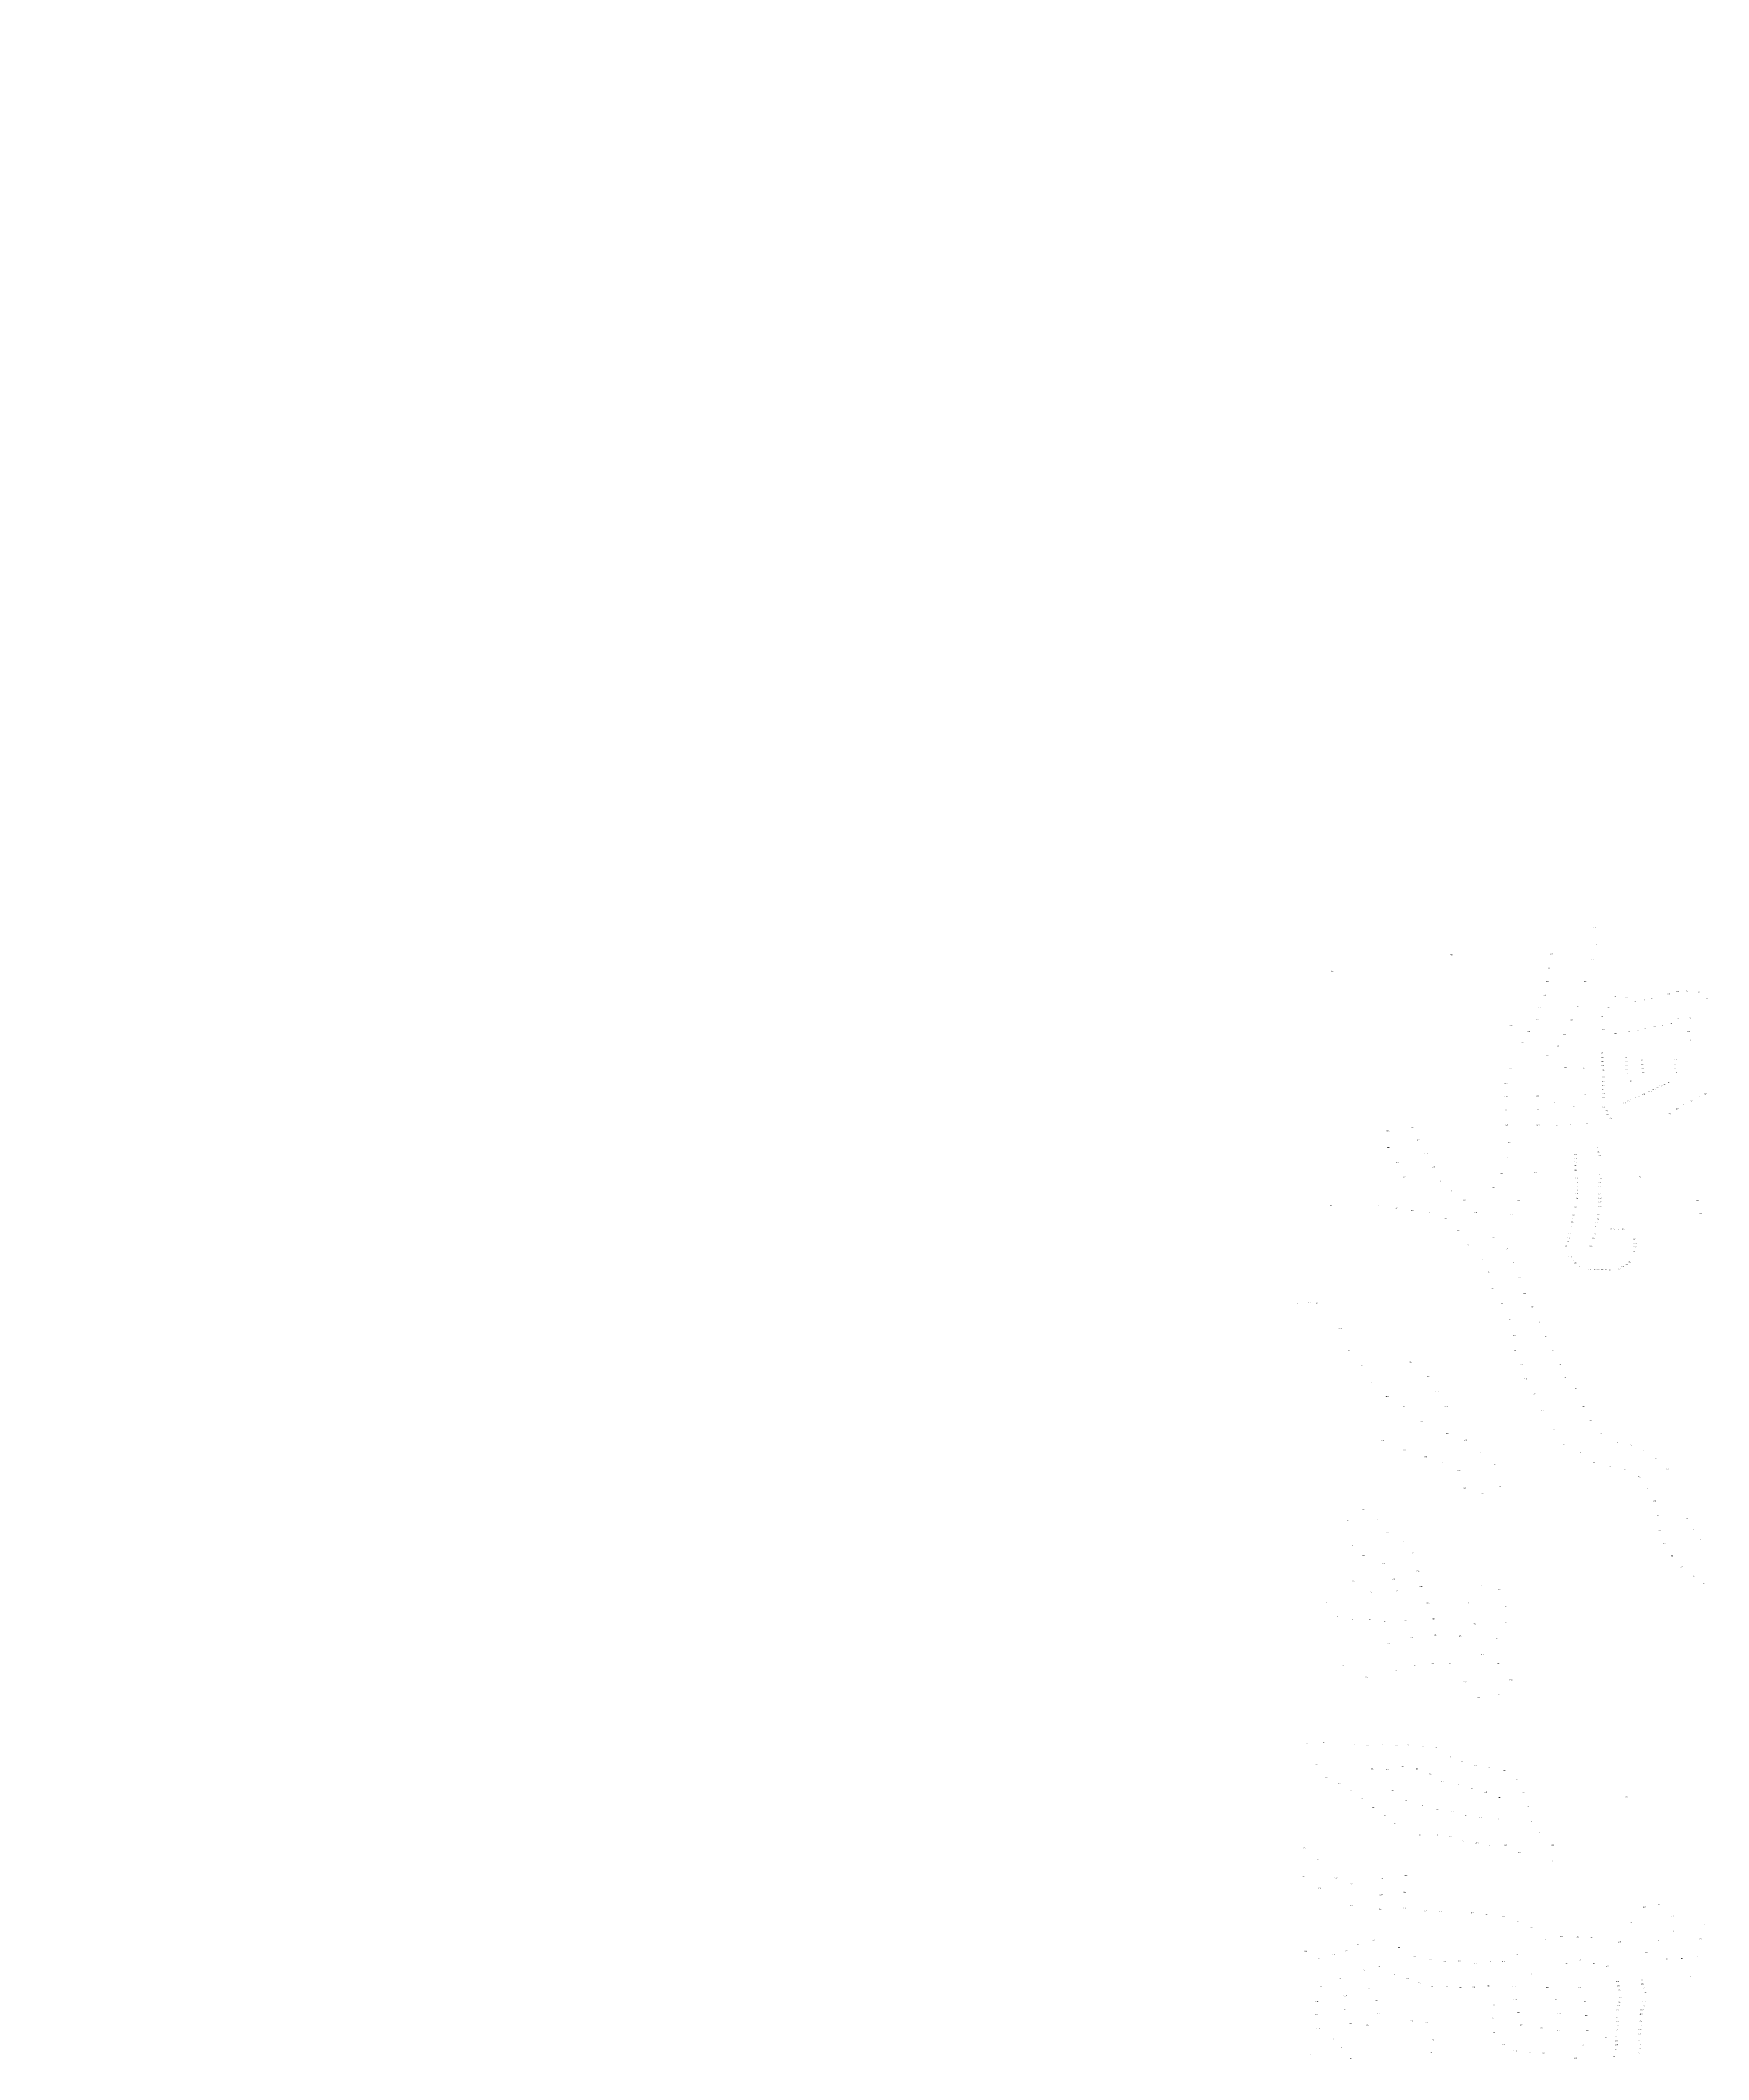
# Model space of a CAD drawing. Header units: feet. Extents: x 865220 to 2781189, y -2240498 to 970979.
# Drawn here: x 2757517 to 2768406, y 957801 to 970979 of the extents above; entities that cross this region are included whole.
import ezdxf

# ---------------------------------------------------------------- set-up
doc = ezdxf.new("R2010")
doc.units = ezdxf.units.FT
doc.header["$LTSCALE"] = 0.015
doc.header["$MEASUREMENT"] = 0
doc.layers.add('NOTES', color=7, linetype='Continuous')
doc.layers.add('Scott County Addresses', color=7, linetype='Continuous')
doc.styles.add('Dimensions 100', font='arial.ttf')

# ---------------------------------------------------------------- blocks, each defined once
blk = doc.blocks.new('ACMAP_ANN_TEMPLATE_Scott County Address')
at = {"layer": 'Scott County Addresses', "style": 'Dimensions 100'}
blk.add_attdef('ScottCountyAddress', (0, 0), '', height=50, dxfattribs=at)

msp = doc.modelspace()

# ---------------------------------------------------------------- hatches: boundary and pattern name
at = {"layer": 'NOTES', "lineweight": 5, "ltscale": 50}
h = msp.add_hatch(dxfattribs=at)
h.set_pattern_fill('ANSI31', color=1, scale=200)
h.set_pattern_definition([(45, (-77373.197, -38338.257), (-17.67766953, 17.67766953), [])])
edge = h.paths.add_edge_path()
edge.add_arc((-36684104, 974185), 39453460, 359.9778382, 359.9781555)
edge.add_line((2769353, 959143), (2769353, 959143))
edge.add_line((2769353, 959143), (2769353, 959363))
edge.add_line((2769353, 959363), (2770280, 959367))
edge.add_line((2770280, 959367), (2770301, 958928))
edge.add_line((2770301, 958928), (2770013, 958926))
edge.add_line((2770013, 958926), (2769898, 958925))
edge.add_line((2769898, 958925), (2769553, 958924))
edge.add_line((2769553, 958924), (2769353, 958924))

# ---------------------------------------------------------------- block references
at = {"layer": 'Scott County Addresses', "lineweight": 5, "xscale": 0.1, "yscale": 0.1, "zscale": 0.1}
for p, values in [((2767652, 965186), {'ScottCountyAddress': '14029'}), ((2766718, 965008), {'ScottCountyAddress': '3315'}), ((2767371, 965015), {'ScottCountyAddress': '14064'}), ((2767660, 965075), {'ScottCountyAddress': '14047'}), ((2765941, 964902), {'ScottCountyAddress': '3161'}), ((2767351, 964921), {'ScottCountyAddress': '14078'}), ((2767639, 964975), {'ScottCountyAddress': '14061'}), ((2767325, 964745), {'ScottCountyAddress': '14110'}), ((2767344, 964833), {'ScottCountyAddress': '14094'}), ((2767592, 964833), {'ScottCountyAddress': '14089'}), ((2767786, 964737), {'ScottCountyAddress': '3506'}), ((2768139, 964754), {'ScottCountyAddress': '3556'}), ((2768197, 964769), {'ScottCountyAddress': '3564'}), ((2768259, 964772), {'ScottCountyAddress': '3572'}), ((2768330, 964766), {'ScottCountyAddress': '3580'}), ((2767293, 964663), {'ScottCountyAddress': '14132'}), ((2767546, 964670), {'ScottCountyAddress': '14123'}), ((2767699, 964605), {'ScottCountyAddress': '3490'}), ((2767748, 964665), {'ScottCountyAddress': '3498'}), ((2767861, 964731), {'ScottCountyAddress': '3514'}), ((2767917, 964705), {'ScottCountyAddress': '3524'}), ((2767977, 964713), {'ScottCountyAddress': '3532'}), ((2768029, 964725), {'ScottCountyAddress': '3540'}), ((2768088, 964724), {'ScottCountyAddress': '3548'}), ((2768386, 964724), {'ScottCountyAddress': '3588'}), ((2767108, 964548), {'ScottCountyAddress': '14142'}), ((2767221, 964508), {'ScottCountyAddress': '14160'}), ((2767281, 964587), {'ScottCountyAddress': '14154'}), ((2767457, 964487), {'ScottCountyAddress': '14151'}), ((2767500, 964584), {'ScottCountyAddress': '14135'}), ((2767711, 964521), {'ScottCountyAddress': '3497'}), ((2767792, 964495), {'ScottCountyAddress': '3505'}), ((2767878, 964507), {'ScottCountyAddress': '3517'}), ((2767932, 964515), {'ScottCountyAddress': '3525'}), ((2767984, 964527), {'ScottCountyAddress': '3531'}), ((2768043, 964540), {'ScottCountyAddress': '3539'}), ((2768097, 964548), {'ScottCountyAddress': '3547'}), ((2768152, 964562), {'ScottCountyAddress': '3555'}), ((2768205, 964592), {'ScottCountyAddress': '3563'}), ((2768267, 964508), {'ScottCountyAddress': '3613'}), ((2768277, 964596), {'ScottCountyAddress': '3587'}), ((2767182, 964437), {'ScottCountyAddress': '14176'}), ((2767346, 964353), {'ScottCountyAddress': '14179'}), ((2767411, 964412), {'ScottCountyAddress': '14167'}), ((2767705, 964367), {'ScottCountyAddress': '14238'}), ((2767705, 964338), {'ScottCountyAddress': '14240'}), ((2767859, 964366), {'ScottCountyAddress': '14239'}), ((2767859, 964337), {'ScottCountyAddress': '14241'}), ((2768285, 964453), {'ScottCountyAddress': '3623'}), ((2767104, 964267), {'ScottCountyAddress': '14198'}), ((2767464, 964273), {'ScottCountyAddress': '3452'}), ((2767583, 964270), {'ScottCountyAddress': '3466'}), ((2767705, 964312), {'ScottCountyAddress': '14242'}), ((2767706, 964286), {'ScottCountyAddress': '14244'}), ((2767706, 964257), {'ScottCountyAddress': '14246'}), ((2767706, 964211), {'ScottCountyAddress': '14250'}), ((2767860, 964311), {'ScottCountyAddress': '14243'}), ((2767860, 964285), {'ScottCountyAddress': '14245'}), ((2767860, 964259), {'ScottCountyAddress': '14247'}), ((2767861, 964231), {'ScottCountyAddress': '14249'}), ((2767966, 964322), {'ScottCountyAddress': '14160'}), ((2767966, 964293), {'ScottCountyAddress': '14162'}), ((2767967, 964267), {'ScottCountyAddress': '14164'}), ((2767967, 964239), {'ScottCountyAddress': '14166'}), ((2768181, 964325), {'ScottCountyAddress': '14161'}), ((2768181, 964296), {'ScottCountyAddress': '14163'}), ((2768181, 964270), {'ScottCountyAddress': '14165'}), ((2768182, 964242), {'ScottCountyAddress': '14167'}), ((2767074, 964168), {'ScottCountyAddress': '14216'}), ((2767075, 964082), {'ScottCountyAddress': '14232'}), ((2767281, 964086), {'ScottCountyAddress': '14237'}), ((2767594, 964098), {'ScottCountyAddress': '3470'}), ((2767707, 964182), {'ScottCountyAddress': '14252'}), ((2767707, 964156), {'ScottCountyAddress': '14254'}), ((2767707, 964130), {'ScottCountyAddress': '14256'}), ((2767708, 964104), {'ScottCountyAddress': '14258'}), ((2767708, 964076), {'ScottCountyAddress': '14260'}), ((2767892, 964185), {'ScottCountyAddress': '14253'}), ((2767922, 964076), {'ScottCountyAddress': '14189'}), ((2767946, 964087), {'ScottCountyAddress': '14187'}), ((2767972, 964099), {'ScottCountyAddress': '14185'}), ((2768014, 964118), {'ScottCountyAddress': '14181'}), ((2768040, 964130), {'ScottCountyAddress': '14179'}), ((2768063, 964141), {'ScottCountyAddress': '14177'}), ((2768087, 964152), {'ScottCountyAddress': '14175'}), ((2768111, 964163), {'ScottCountyAddress': '14173'}), ((2768137, 964174), {'ScottCountyAddress': '14171'}), ((2768330, 964080), {'ScottCountyAddress': '3617'}), ((2768379, 964101), {'ScottCountyAddress': '3625'}), ((2767076, 963996), {'ScottCountyAddress': '14254'}), ((2767282, 964000), {'ScottCountyAddress': '14249'}), ((2767392, 964044), {'ScottCountyAddress': '3447'}), ((2767516, 964019), {'ScottCountyAddress': '3461'}), ((2767714, 964016), {'ScottCountyAddress': '14264'}), ((2767728, 963990), {'ScottCountyAddress': '14266'}), ((2767740, 963968), {'ScottCountyAddress': '14268'}), ((2767754, 963942), {'ScottCountyAddress': '14270'}), ((2767849, 964042), {'ScottCountyAddress': '14195'}), ((2767875, 964054), {'ScottCountyAddress': '14193'}), ((2767898, 964065), {'ScottCountyAddress': '14191'}), ((2768146, 963971), {'ScottCountyAddress': '3581'}), ((2768194, 964003), {'ScottCountyAddress': '3593'}), ((2768239, 964031), {'ScottCountyAddress': '3601'}), ((2768284, 964055), {'ScottCountyAddress': '3609'}), ((2766304, 963860), {'ScottCountyAddress': '14272'}), ((2766467, 963883), {'ScottCountyAddress': '14269'}), ((2767077, 963897), {'ScottCountyAddress': '14268'}), ((2767283, 963898), {'ScottCountyAddress': '14271'}), ((2767405, 963894), {'ScottCountyAddress': '3444'}), ((2767500, 963902), {'ScottCountyAddress': '3468'}), ((2767601, 963907), {'ScottCountyAddress': '3482'}), ((2766306, 963751), {'ScottCountyAddress': '14288'}), ((2766502, 963800), {'ScottCountyAddress': '14291'}), ((2766553, 963708), {'ScottCountyAddress': '14309'}), ((2767088, 963685), {'ScottCountyAddress': '14314'}), ((2767096, 963783), {'ScottCountyAddress': '14290'}), ((2767526, 963734), {'ScottCountyAddress': '14300'}), ((2767527, 963704), {'ScottCountyAddress': '14302'}), ((2767528, 963680), {'ScottCountyAddress': '14304'}), ((2767676, 963750), {'ScottCountyAddress': '14301'}), ((2767679, 963721), {'ScottCountyAddress': '14303'}), ((2767682, 963698), {'ScottCountyAddress': '14305'}), ((2766365, 963652), {'ScottCountyAddress': '14306'}), ((2766408, 963558), {'ScottCountyAddress': '14334'}), ((2766601, 963625), {'ScottCountyAddress': '14323'}), ((2767048, 963580), {'ScottCountyAddress': '14336'}), ((2767263, 963586), {'ScottCountyAddress': '14321'}), ((2767528, 963656), {'ScottCountyAddress': '14306'}), ((2767529, 963632), {'ScottCountyAddress': '14308'}), ((2767529, 963603), {'ScottCountyAddress': '14310'}), ((2767534, 963552), {'ScottCountyAddress': '14320'}), ((2767685, 963669), {'ScottCountyAddress': '14307'}), ((2767689, 963549), {'ScottCountyAddress': '14323'}), ((2767689, 963578), {'ScottCountyAddress': '14321'}), ((2767947, 963559), {'ScottCountyAddress': '3565'}), ((2766649, 963531), {'ScottCountyAddress': '14341'}), ((2766723, 963467), {'ScottCountyAddress': '3310'}), ((2766991, 963490), {'ScottCountyAddress': '14350'}), ((2767217, 963495), {'ScottCountyAddress': '14339'}), ((2767534, 963474), {'ScottCountyAddress': '14326'}), ((2767534, 963450), {'ScottCountyAddress': '14328'}), ((2767534, 963420), {'ScottCountyAddress': '14330'}), ((2767534, 963522), {'ScottCountyAddress': '14322'}), ((2767534, 963498), {'ScottCountyAddress': '14324'}), ((2767689, 963525), {'ScottCountyAddress': '14325'}), ((2767689, 963497), {'ScottCountyAddress': '14327'}), ((2767688, 963448), {'ScottCountyAddress': '14341'}), ((2767688, 963420), {'ScottCountyAddress': '14343'}), ((2765930, 963374), {'ScottCountyAddress': '3180'}), ((2766246, 963374), {'ScottCountyAddress': '3221'}), ((2766364, 963357), {'ScottCountyAddress': '3249'}), ((2766464, 963340), {'ScottCountyAddress': '3267'}), ((2766570, 963328), {'ScottCountyAddress': '3293'}), ((2766682, 963289), {'ScottCountyAddress': '3311'}), ((2766806, 963407), {'ScottCountyAddress': '3326'}), ((2766879, 963327), {'ScottCountyAddress': '3338'}), ((2767110, 963312), {'ScottCountyAddress': '14371'}), ((2767159, 963404), {'ScottCountyAddress': '14355'}), ((2767513, 963288), {'ScottCountyAddress': '14356'}), ((2767518, 963311), {'ScottCountyAddress': '14354'}), ((2767524, 963334), {'ScottCountyAddress': '14352'}), ((2767531, 963363), {'ScottCountyAddress': '14350'}), ((2767671, 963285), {'ScottCountyAddress': '14353'}), ((2767677, 963313), {'ScottCountyAddress': '14351'}), ((2767688, 963396), {'ScottCountyAddress': '14345'}), ((2767688, 963367), {'ScottCountyAddress': '14347'}), ((2768325, 963404), {'ScottCountyAddress': '14344'}), ((2768347, 963322), {'ScottCountyAddress': '14358'}), ((2766765, 963209), {'ScottCountyAddress': '3329'}), ((2766997, 963164), {'ScottCountyAddress': '3362'}), ((2767482, 963160), {'ScottCountyAddress': '14364'}), ((2767489, 963187), {'ScottCountyAddress': '14362'}), ((2767500, 963235), {'ScottCountyAddress': '14360'}), ((2767507, 963264), {'ScottCountyAddress': '14358'}), ((2767641, 963159), {'ScottCountyAddress': '14363'}), ((2767648, 963187), {'ScottCountyAddress': '14361'}), ((2767659, 963234), {'ScottCountyAddress': '14357'}), ((2767665, 963262), {'ScottCountyAddress': '14355'}), ((2767758, 963219), {'ScottCountyAddress': '14391'}), ((2767787, 963219), {'ScottCountyAddress': '14393'}), ((2767811, 963219), {'ScottCountyAddress': '14395'}), ((2767840, 963219), {'ScottCountyAddress': '14397'}), ((2767914, 963154), {'ScottCountyAddress': '14406'}), ((2766830, 963114), {'ScottCountyAddress': '3343'}), ((2766916, 963021), {'ScottCountyAddress': '3355'}), ((2767079, 963090), {'ScottCountyAddress': '3374'}), ((2767470, 963108), {'ScottCountyAddress': '14368'}), ((2767477, 963136), {'ScottCountyAddress': '14366'}), ((2767493, 963036), {'ScottCountyAddress': '14370'}), ((2767629, 963108), {'ScottCountyAddress': '14367'}), ((2767635, 963136), {'ScottCountyAddress': '14365'}), ((2767915, 963125), {'ScottCountyAddress': '14404'}), ((2767915, 963101), {'ScottCountyAddress': '14402'}), ((2767916, 963073), {'ScottCountyAddress': '14400'}), ((2766961, 962938), {'ScottCountyAddress': '3369'}), ((2767132, 963001), {'ScottCountyAddress': '3380'}), ((2767162, 962902), {'ScottCountyAddress': '3388'}), ((2767513, 963015), {'ScottCountyAddress': '14372'}), ((2767529, 962997), {'ScottCountyAddress': '14374'}), ((2767548, 962976), {'ScottCountyAddress': '14376'}), ((2767617, 962954), {'ScottCountyAddress': '14380'}), ((2767647, 962954), {'ScottCountyAddress': '14382'}), ((2767671, 962953), {'ScottCountyAddress': '14384'}), ((2767695, 962953), {'ScottCountyAddress': '14386'}), ((2767719, 962953), {'ScottCountyAddress': '14388'}), ((2767749, 962952), {'ScottCountyAddress': '14390'}), ((2767815, 962958), {'ScottCountyAddress': '14392'}), ((2767838, 962975), {'ScottCountyAddress': '14394'}), ((2767858, 962988), {'ScottCountyAddress': '14396'}), ((2767881, 963005), {'ScottCountyAddress': '14398'}), ((2766991, 962832), {'ScottCountyAddress': '3377'}), ((2767198, 962798), {'ScottCountyAddress': '3396'}), ((2765722, 962734), {'ScottCountyAddress': '3126'}), ((2765792, 962740), {'ScottCountyAddress': '3144'}), ((2765842, 962735), {'ScottCountyAddress': '3146'}), ((2767048, 962732), {'ScottCountyAddress': '3385'}), ((2767098, 962629), {'ScottCountyAddress': '3391'}), ((2767250, 962711), {'ScottCountyAddress': '3404'}), ((2765990, 962570), {'ScottCountyAddress': '14551'}), ((2767130, 962524), {'ScottCountyAddress': '3399'}), ((2767296, 962612), {'ScottCountyAddress': '3410'}), ((2767339, 962518), {'ScottCountyAddress': '3416'}), ((2766049, 962427), {'ScottCountyAddress': '14575'}), ((2767135, 962425), {'ScottCountyAddress': '3407'}), ((2767382, 962427), {'ScottCountyAddress': '3422'}), ((2766135, 962327), {'ScottCountyAddress': '14597'}), ((2766454, 962351), {'ScottCountyAddress': '14605'}), ((2766567, 962258), {'ScottCountyAddress': '14615'}), ((2767180, 962334), {'ScottCountyAddress': '3411'}), ((2767205, 962241), {'ScottCountyAddress': '3415'}), ((2767425, 962336), {'ScottCountyAddress': '3428'}), ((2767467, 962249), {'ScottCountyAddress': '3436'}), ((2766203, 962216), {'ScottCountyAddress': '14625'}), ((2766297, 962126), {'ScottCountyAddress': '14653'}), ((2766625, 962155), {'ScottCountyAddress': '14637'}), ((2767265, 962143), {'ScottCountyAddress': '3429'}), ((2767532, 962177), {'ScottCountyAddress': '3448'}), ((2766408, 962060), {'ScottCountyAddress': '14677'}), ((2766682, 962061), {'ScottCountyAddress': '14651'}), ((2767313, 962035), {'ScottCountyAddress': '3437'}), ((2767583, 962061), {'ScottCountyAddress': '3462'}), ((2767625, 961968), {'ScottCountyAddress': '3478'}), ((2766268, 961839), {'ScottCountyAddress': '14680'}), ((2766518, 961962), {'ScottCountyAddress': '14689'}), ((2766691, 961883), {'ScottCountyAddress': '14691'}), ((2766810, 961841), {'ScottCountyAddress': '14693'}), ((2767386, 961909), {'ScottCountyAddress': '3455'}), ((2767695, 961883), {'ScottCountyAddress': '3496'}), ((2766409, 961777), {'ScottCountyAddress': '14692'}), ((2766550, 961732), {'ScottCountyAddress': '14698'}), ((2766906, 961762), {'ScottCountyAddress': '14709'}), ((2767451, 961811), {'ScottCountyAddress': '3467'}), ((2767567, 961761), {'ScottCountyAddress': '3483'}), ((2767797, 961827), {'ScottCountyAddress': '3514'}), ((2767894, 961809), {'ScottCountyAddress': '3536'}), ((2767980, 961777), {'ScottCountyAddress': '3552'}), ((2768057, 961722), {'ScottCountyAddress': '3560'}), ((2766658, 961697), {'ScottCountyAddress': '14702'}), ((2766766, 961643), {'ScottCountyAddress': '14718'}), ((2767002, 961683), {'ScottCountyAddress': '14723'}), ((2767649, 961694), {'ScottCountyAddress': '3499'}), ((2767759, 961670), {'ScottCountyAddress': '3513'}), ((2767849, 961648), {'ScottCountyAddress': '3531'}), ((2767946, 961602), {'ScottCountyAddress': '3555'}), ((2768129, 961653), {'ScottCountyAddress': '3574'}), ((2766801, 961529), {'ScottCountyAddress': '14740'}), ((2766920, 961494), {'ScottCountyAddress': '14755'}), ((2767031, 961540), {'ScottCountyAddress': '14737'}), ((2767993, 961522), {'ScottCountyAddress': '3563'}), ((2768047, 961443), {'ScottCountyAddress': '3575'}), ((2766042, 961318), {'ScottCountyAddress': '14728'}), ((2766147, 961387), {'ScottCountyAddress': '14723'}), ((2766238, 961325), {'ScottCountyAddress': '14731'}), ((2768072, 961349), {'ScottCountyAddress': '3579'}), ((2768261, 961330), {'ScottCountyAddress': '3607'}), ((2766301, 961238), {'ScottCountyAddress': '14747'}), ((2766399, 961178), {'ScottCountyAddress': '14759'}), ((2768081, 961252), {'ScottCountyAddress': '3581'}), ((2768301, 961259), {'ScottCountyAddress': '3615'}), ((2768348, 961192), {'ScottCountyAddress': '3623'}), ((2766066, 961152), {'ScottCountyAddress': '14744'}), ((2766147, 961088), {'ScottCountyAddress': '14754'}), ((2766466, 961105), {'ScottCountyAddress': '14771'}), ((2768109, 961167), {'ScottCountyAddress': '3587'}), ((2768160, 961086), {'ScottCountyAddress': '3595'}), ((2766078, 960922), {'ScottCountyAddress': '3194'}), ((2766278, 961037), {'ScottCountyAddress': '14768'}), ((2766340, 960934), {'ScottCountyAddress': '14790'}), ((2766498, 960986), {'ScottCountyAddress': '14789'}), ((2768224, 961014), {'ScottCountyAddress': '3603'}), ((2768301, 960955), {'ScottCountyAddress': '3617'}), ((2765901, 960782), {'ScottCountyAddress': '3172'}), ((2765953, 960885), {'ScottCountyAddress': '3178'}), ((2766193, 960850), {'ScottCountyAddress': '3214'}), ((2766363, 960856), {'ScottCountyAddress': '14812'}), ((2766518, 960886), {'ScottCountyAddress': '14805'}), ((2766565, 960779), {'ScottCountyAddress': '14827'}), ((2766914, 960893), {'ScottCountyAddress': '3356'}), ((2767032, 960868), {'ScottCountyAddress': '3375'}), ((2768372, 960905), {'ScottCountyAddress': '3639'}), ((2765981, 960691), {'ScottCountyAddress': '3183'}), ((2766081, 960672), {'ScottCountyAddress': '3199'}), ((2766188, 960671), {'ScottCountyAddress': '3215'}), ((2766288, 960658), {'ScottCountyAddress': '3233'}), ((2766417, 960665), {'ScottCountyAddress': '3253'}), ((2766602, 960675), {'ScottCountyAddress': '14845'}), ((2766836, 960778), {'ScottCountyAddress': '3354'}), ((2767070, 960652), {'ScottCountyAddress': '3365'}), ((2767072, 960757), {'ScottCountyAddress': '3369'}), ((2766309, 960515), {'ScottCountyAddress': '3238'}), ((2766457, 960554), {'ScottCountyAddress': '14866'}), ((2766615, 960569), {'ScottCountyAddress': '14865'}), ((2766776, 960562), {'ScottCountyAddress': '3330'}), ((2766870, 960642), {'ScottCountyAddress': '3348'}), ((2767015, 960548), {'ScottCountyAddress': '3359'}), ((2766712, 960384), {'ScottCountyAddress': '3313'}), ((2766921, 960442), {'ScottCountyAddress': '3345'}), ((2767026, 960384), {'ScottCountyAddress': '14907'}), ((2766012, 960370), {'ScottCountyAddress': '3190'}), ((2766167, 960294), {'ScottCountyAddress': '3231'}), ((2766358, 960339), {'ScottCountyAddress': '3235'}), ((2766478, 960369), {'ScottCountyAddress': '3263'}), ((2766599, 960382), {'ScottCountyAddress': '3291'}), ((2766807, 960262), {'ScottCountyAddress': '14912'}), ((2767107, 960277), {'ScottCountyAddress': '14917'}), ((2766898, 960160), {'ScottCountyAddress': '14926'}), ((2767029, 960180), {'ScottCountyAddress': '14927'}), ((2765781, 959860), {'ScottCountyAddress': '3180'}), ((2765884, 959869), {'ScottCountyAddress': '3186'}), ((2766001, 959843), {'ScottCountyAddress': '3190'}), ((2766086, 959852), {'ScottCountyAddress': '3196'}), ((2766172, 959847), {'ScottCountyAddress': '3202'}), ((2766269, 959851), {'ScottCountyAddress': '3218'}), ((2766360, 959849), {'ScottCountyAddress': '3234'}), ((2766442, 959851), {'ScottCountyAddress': '3250'}), ((2766532, 959841), {'ScottCountyAddress': '3266'}), ((2766625, 959834), {'ScottCountyAddress': '3282'}), ((2766707, 959773), {'ScottCountyAddress': '3300'}), ((2766788, 959743), {'ScottCountyAddress': '3312'}), ((2765839, 959723), {'ScottCountyAddress': '3166'}), ((2765902, 959639), {'ScottCountyAddress': '3152'}), ((2765987, 959602), {'ScottCountyAddress': '3138'}), ((2766202, 959696), {'ScottCountyAddress': '3203'}), ((2766301, 959690), {'ScottCountyAddress': '3221'}), ((2766398, 959712), {'ScottCountyAddress': '3243'}), ((2766495, 959696), {'ScottCountyAddress': '3257'}), ((2766581, 959661), {'ScottCountyAddress': '3289'}), ((2766662, 959613), {'ScottCountyAddress': '3307'}), ((2766761, 959593), {'ScottCountyAddress': '3319'}), ((2766875, 959717), {'ScottCountyAddress': '3324'}), ((2766963, 959706), {'ScottCountyAddress': '3336'}), ((2767066, 959685), {'ScottCountyAddress': '3348'}), ((2767149, 959625), {'ScottCountyAddress': '3360'}), ((2766062, 959554), {'ScottCountyAddress': '3124'}), ((2766142, 959502), {'ScottCountyAddress': '3110'}), ((2766338, 959555), {'ScottCountyAddress': '3085'}), ((2766426, 959487), {'ScottCountyAddress': '3071'}), ((2766852, 959567), {'ScottCountyAddress': '3327'}), ((2766944, 959544), {'ScottCountyAddress': '3339'}), ((2767033, 959509), {'ScottCountyAddress': '3351'}), ((2767189, 959540), {'ScottCountyAddress': '3372'}), ((2767862, 959513), {'ScottCountyAddress': '15091'}), ((2766210, 959444), {'ScottCountyAddress': '3096'}), ((2766288, 959391), {'ScottCountyAddress': '3082'}), ((2766353, 959340), {'ScottCountyAddress': '3068'}), ((2766524, 959456), {'ScottCountyAddress': '15182'}), ((2766630, 959430), {'ScottCountyAddress': '15178'}), ((2766722, 959417), {'ScottCountyAddress': '15174'}), ((2766815, 959393), {'ScottCountyAddress': '15170'}), ((2766909, 959380), {'ScottCountyAddress': '15166'}), ((2767030, 959369), {'ScottCountyAddress': '15162'}), ((2767218, 959452), {'ScottCountyAddress': '3384'}), ((2767238, 959353), {'ScottCountyAddress': '3396'}), ((2766507, 959264), {'ScottCountyAddress': '15185'}), ((2766622, 959264), {'ScottCountyAddress': '15181'}), ((2766713, 959253), {'ScottCountyAddress': '15177'}), ((2766797, 959225), {'ScottCountyAddress': '15173'}), ((2766884, 959213), {'ScottCountyAddress': '15169'}), ((2766969, 959197), {'ScottCountyAddress': '15165'}), ((2767072, 959198), {'ScottCountyAddress': '15161'}), ((2767302, 959280), {'ScottCountyAddress': '3408'}), ((2767381, 959198), {'ScottCountyAddress': '3420'}), ((2765760, 959179), {'ScottCountyAddress': '15235'}), ((2765839, 959105), {'ScottCountyAddress': '15237'}), ((2767162, 959151), {'ScottCountyAddress': '3444'}), ((2767384, 959095), {'ScottCountyAddress': '3432'}), ((2765748, 958993), {'ScottCountyAddress': '15239'}), ((2765963, 958983), {'ScottCountyAddress': '15247'}), ((2766063, 958945), {'ScottCountyAddress': '15249'}), ((2766263, 958982), {'ScottCountyAddress': '15196'}), ((2766420, 959000), {'ScottCountyAddress': '15197'}), ((2765857, 958917), {'ScottCountyAddress': '15245'}), ((2766064, 958806), {'ScottCountyAddress': '15251'}), ((2766259, 958874), {'ScottCountyAddress': '15200'}), ((2766411, 958891), {'ScottCountyAddress': '15201'}), ((2768077, 958809), {'ScottCountyAddress': '15206'}), ((2766254, 958780), {'ScottCountyAddress': '15204'}), ((2766413, 958788), {'ScottCountyAddress': '15205'}), ((2766549, 958769), {'ScottCountyAddress': '15257'}), ((2766648, 958764), {'ScottCountyAddress': '15259'}), ((2766753, 958766), {'ScottCountyAddress': '15261'}), ((2766854, 958756), {'ScottCountyAddress': '15263'}), ((2766944, 958745), {'ScottCountyAddress': '15265'}), ((2767059, 958731), {'ScottCountyAddress': '15267'}), ((2767154, 958701), {'ScottCountyAddress': '15269'}), ((2767894, 958692), {'ScottCountyAddress': '15250'}), ((2767979, 958793), {'ScottCountyAddress': '15228'}), ((2768159, 958736), {'ScottCountyAddress': '15225'}), ((2768359, 958679), {'ScottCountyAddress': '15272'}), ((2766110, 958548), {'ScottCountyAddress': '15256'}), ((2766205, 958579), {'ScottCountyAddress': '15244'}), ((2767243, 958659), {'ScottCountyAddress': '15271'}), ((2767338, 958582), {'ScottCountyAddress': '3401'}), ((2767437, 958602), {'ScottCountyAddress': '3413'}), ((2767544, 958600), {'ScottCountyAddress': '3425'}), ((2767633, 958594), {'ScottCountyAddress': '3437'}), ((2767815, 958567), {'ScottCountyAddress': '15272'}), ((2768063, 958575), {'ScottCountyAddress': '15269'}), ((2768163, 958638), {'ScottCountyAddress': '15247'}), ((2768345, 958585), {'ScottCountyAddress': '15280'}), ((2765769, 958506), {'ScottCountyAddress': '3160'}), ((2765855, 958457), {'ScottCountyAddress': '15280'}), ((2765948, 958484), {'ScottCountyAddress': '15272'}), ((2766034, 958507), {'ScottCountyAddress': '15264'}), ((2766378, 958530), {'ScottCountyAddress': '3245'}), ((2766481, 958471), {'ScottCountyAddress': '3261'}), ((2766582, 958453), {'ScottCountyAddress': '3277'}), ((2766677, 958439), {'ScottCountyAddress': '3299'}), ((2766771, 958443), {'ScottCountyAddress': '3305'}), ((2766874, 958426), {'ScottCountyAddress': '3317'}), ((2766968, 958437), {'ScottCountyAddress': '3329'}), ((2767058, 958439), {'ScottCountyAddress': '3341'}), ((2767150, 958485), {'ScottCountyAddress': '3353'}), ((2767471, 958427), {'ScottCountyAddress': '3410'}), ((2767565, 958449), {'ScottCountyAddress': '3434'}), ((2767652, 958427), {'ScottCountyAddress': '3446'}), ((2767737, 958408), {'ScottCountyAddress': '3458'}), ((2767990, 958498), {'ScottCountyAddress': '15291'}), ((2768125, 958455), {'ScottCountyAddress': '3497'}), ((2768225, 958458), {'ScottCountyAddress': '3509'}), ((2768326, 958474), {'ScottCountyAddress': '3521'}), ((2765985, 958329), {'ScottCountyAddress': '15279'}), ((2766151, 958383), {'ScottCountyAddress': '15255'}), ((2766247, 958405), {'ScottCountyAddress': '15247'}), ((2766345, 958355), {'ScottCountyAddress': '3242'}), ((2766433, 958328), {'ScottCountyAddress': '3256'}), ((2766510, 958298), {'ScottCountyAddress': '3272'}), ((2766593, 958275), {'ScottCountyAddress': '3284'}), ((2766689, 958275), {'ScottCountyAddress': '3298'}), ((2766961, 958280), {'ScottCountyAddress': '3326'}), ((2767127, 958276), {'ScottCountyAddress': '15311'}), ((2767247, 958357), {'ScottCountyAddress': '3356'}), ((2767802, 958308), {'ScottCountyAddress': '15302'}), ((2767809, 958280), {'ScottCountyAddress': '15304'}), ((2767956, 958318), {'ScottCountyAddress': '15303'}), ((2767964, 958291), {'ScottCountyAddress': '15305'}), ((2768276, 958339), {'ScottCountyAddress': '3600'}), ((2765841, 958178), {'ScottCountyAddress': '15327'}), ((2765868, 958274), {'ScottCountyAddress': '15295'}), ((2766024, 958215), {'ScottCountyAddress': '15316'}), ((2766179, 958266), {'ScottCountyAddress': '15323'}), ((2766230, 958186), {'ScottCountyAddress': '15335'}), ((2766778, 958269), {'ScottCountyAddress': '3302'}), ((2766866, 958271), {'ScottCountyAddress': '3314'}), ((2766988, 958155), {'ScottCountyAddress': '15320'}), ((2767134, 958189), {'ScottCountyAddress': '15323'}), ((2767344, 958269), {'ScottCountyAddress': '15306'}), ((2767400, 958190), {'ScottCountyAddress': '15310'}), ((2767553, 958270), {'ScottCountyAddress': '15307'}), ((2767594, 958177), {'ScottCountyAddress': '15313'}), ((2767812, 958150), {'ScottCountyAddress': '15314'}), ((2767816, 958252), {'ScottCountyAddress': '15306'}), ((2767818, 958175), {'ScottCountyAddress': '15312'}), ((2767825, 958203), {'ScottCountyAddress': '15310'}), ((2767969, 958148), {'ScottCountyAddress': '15313'}), ((2767972, 958266), {'ScottCountyAddress': '15307'}), ((2767976, 958176), {'ScottCountyAddress': '15311'}), ((2767980, 958238), {'ScottCountyAddress': '15309'}), ((2765838, 958094), {'ScottCountyAddress': '15343'}), ((2766025, 958127), {'ScottCountyAddress': '15330'}), ((2766058, 958035), {'ScottCountyAddress': '15344'}), ((2766168, 958023), {'ScottCountyAddress': '15352'}), ((2766240, 958099), {'ScottCountyAddress': '15347'}), ((2766455, 958051), {'ScottCountyAddress': '15388'}), ((2766555, 958041), {'ScottCountyAddress': '15385'}), ((2766991, 958070), {'ScottCountyAddress': '15332'}), ((2767155, 958106), {'ScottCountyAddress': '15335'}), ((2767171, 958023), {'ScottCountyAddress': '15367'}), ((2767419, 958098), {'ScottCountyAddress': '15314'}), ((2767598, 958086), {'ScottCountyAddress': '15317'}), ((2767798, 958046), {'ScottCountyAddress': '15324'}), ((2767797, 958020), {'ScottCountyAddress': '15326'}), ((2767798, 958074), {'ScottCountyAddress': '15322'}), ((2767805, 958122), {'ScottCountyAddress': '15316'}), ((2767950, 958020), {'ScottCountyAddress': '15325'}), ((2767950, 958049), {'ScottCountyAddress': '15323'}), ((2767955, 958095), {'ScottCountyAddress': '15317'}), ((2767962, 958123), {'ScottCountyAddress': '15315'}), ((2765848, 958000), {'ScottCountyAddress': '15359'}), ((2765947, 957933), {'ScottCountyAddress': '3157'}), ((2766596, 957927), {'ScottCountyAddress': '15397'}), ((2766998, 957975), {'ScottCountyAddress': '15344'}), ((2767061, 957898), {'ScottCountyAddress': '15356'}), ((2767305, 958005), {'ScottCountyAddress': '15383'}), ((2767413, 957988), {'ScottCountyAddress': '15395'}), ((2767575, 957894), {'ScottCountyAddress': '15325'}), ((2767607, 957988), {'ScottCountyAddress': '15321'}), ((2767719, 957942), {'ScottCountyAddress': '15398'}), ((2767795, 957895), {'ScottCountyAddress': '15336'}), ((2767796, 957950), {'ScottCountyAddress': '15332'}), ((2767795, 957921), {'ScottCountyAddress': '15334'}), ((2767797, 957991), {'ScottCountyAddress': '15328'}), ((2767948, 957924), {'ScottCountyAddress': '15331'}), ((2767947, 957896), {'ScottCountyAddress': '15333'}), ((2767949, 957966), {'ScottCountyAddress': '15329'}), ((2767949, 957994), {'ScottCountyAddress': '15327'}), ((2765805, 957831), {'ScottCountyAddress': '3152'}), ((2766009, 957878), {'ScottCountyAddress': '3165'}), ((2766064, 957806), {'ScottCountyAddress': '3173'}), ((2766586, 957846), {'ScottCountyAddress': '15415'}), ((2767134, 957854), {'ScottCountyAddress': '15368'}), ((2767230, 957844), {'ScottCountyAddress': '15380'}), ((2767322, 957842), {'ScottCountyAddress': '15392'}), ((2767528, 957808), {'ScottCountyAddress': '15329'}), ((2767781, 957820), {'ScottCountyAddress': '15340'}), ((2767794, 957866), {'ScottCountyAddress': '15338'}), ((2767947, 957870), {'ScottCountyAddress': '15335'}), ((2767946, 957841), {'ScottCountyAddress': '15337'})]:
    msp.add_blockref('ACMAP_ANN_TEMPLATE_Scott County Address', p, dxfattribs=at).add_auto_attribs(values)

doc.saveas('drawing.dxf')
